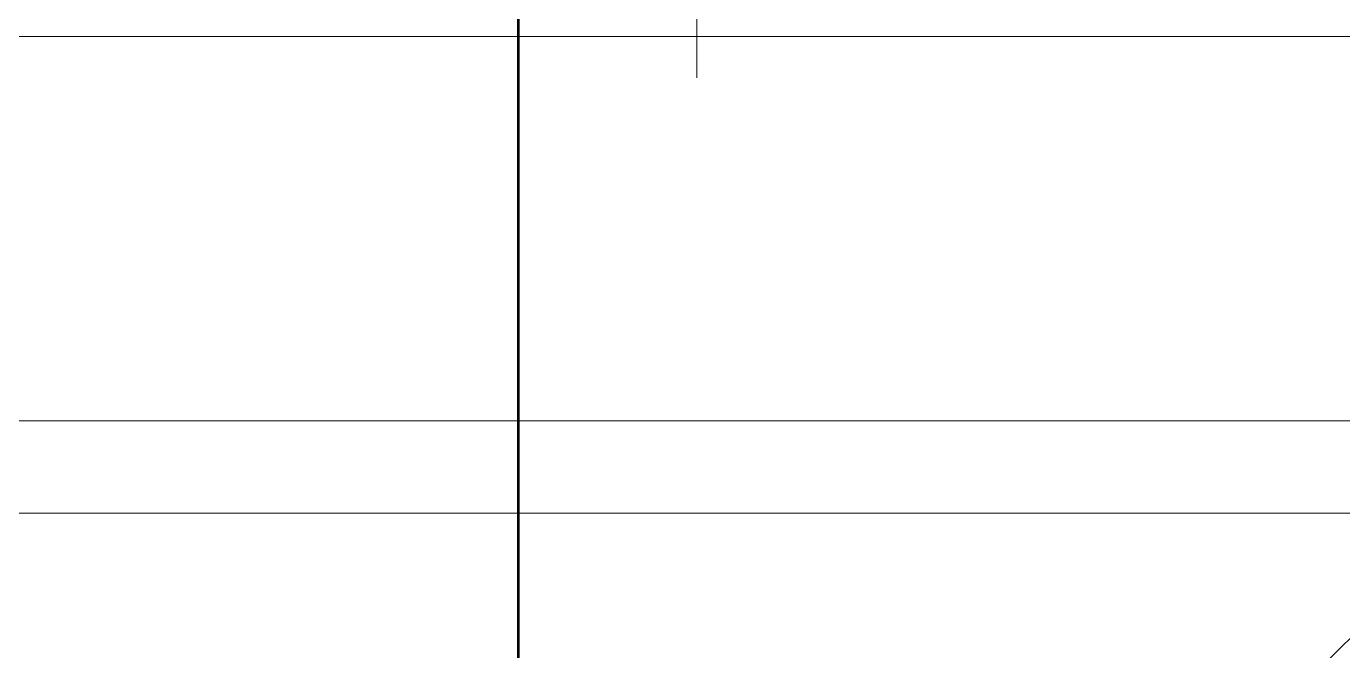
# Model space of a CAD drawing. Extents: x 539033 to 804858, y 468425 to 1263560.
# Drawn here: x 744578.7 to 744749.9, y 511444.1 to 511525.4 of the extents above; entities that cross this region are included whole.
import ezdxf

# ---------------------------------------------------------------- set-up
doc = ezdxf.new("R2010")
doc.units = 0
doc.header["$LTSCALE"] = 1000
doc.header["$MEASUREMENT"] = 0
for name, pattern in [('ACAD_ISO02W100', [15, 12, -3]), ('ACAD_ISO04W100', [30, 24, -3, 0, -3]), ('SOLID', [0])]:
    doc.linetypes.add(name, pattern=pattern)
doc.layers.get('0').update_dxf_attribs({"linetype": 'CONTINUOUS'})
doc.layers.add('5剖面线层', color=2, linetype='CONTINUOUS')
for name, color, linetype, lineweight in [('标注', 7, 'SOLID', 15), ('点划线', 1, 'ACAD_ISO04W100', 15), ('虚线', 6, 'ACAD_ISO02W100', 18)]:
    doc.layers.add(name, color=color, linetype=linetype, lineweight=lineweight)

# ---------------------------------------------------------------- blocks, each defined once
blk = doc.blocks.new('A$C513352F2')
at = {"layer": '点划线'}
blk.add_line((68.9, 0), (68.9, 1086.91), dxfattribs=at)
blk = doc.blocks.new('A$C458447FD')
at = {"layer": '标注', "xscale": -1}
blk.add_blockref('A$C513352F2', (211.03, 9.2), dxfattribs=at)
blk = doc.blocks.new('A$C54714A9A')
at = {"layer": '虚线', "color": 0, "linetype": 'ACAD_ISO02W100', "lineweight": 15}
for p, q in [((1190, 225), (1190, 2500.62)), ((1240, 225), (1240, 2500.62)), ((1178, 883.76), (1178, 1533.76)), ((1175, 1530.76), (1158, 1513.76))]:
    blk.add_line(p, q, dxfattribs=at)

msp = doc.modelspace()

# ---------------------------------------------------------------- linework, layer by layer
at = {"layer": '5剖面线层', "color": 5, "lineweight": 53, "ltscale": 100, "elevation": 0}
msp.add_lwpolyline([(744642.71, 512933.76), (746241.56, 512933.76), (746241.56, 511174.01), (744642.71, 511174.01)], close=True, dxfattribs=at)

# ---------------------------------------------------------------- block references
at = {"color": 0, "ltscale": 100}
msp.add_blockref('A$C458447FD', (744523.8, 511509.47), dxfattribs=at)
at = {"xscale": -1, "rotation": 270}
msp.add_blockref('A$C54714A9A', (743233.45, 510284.02), dxfattribs=at)

doc.saveas('drawing.dxf')
